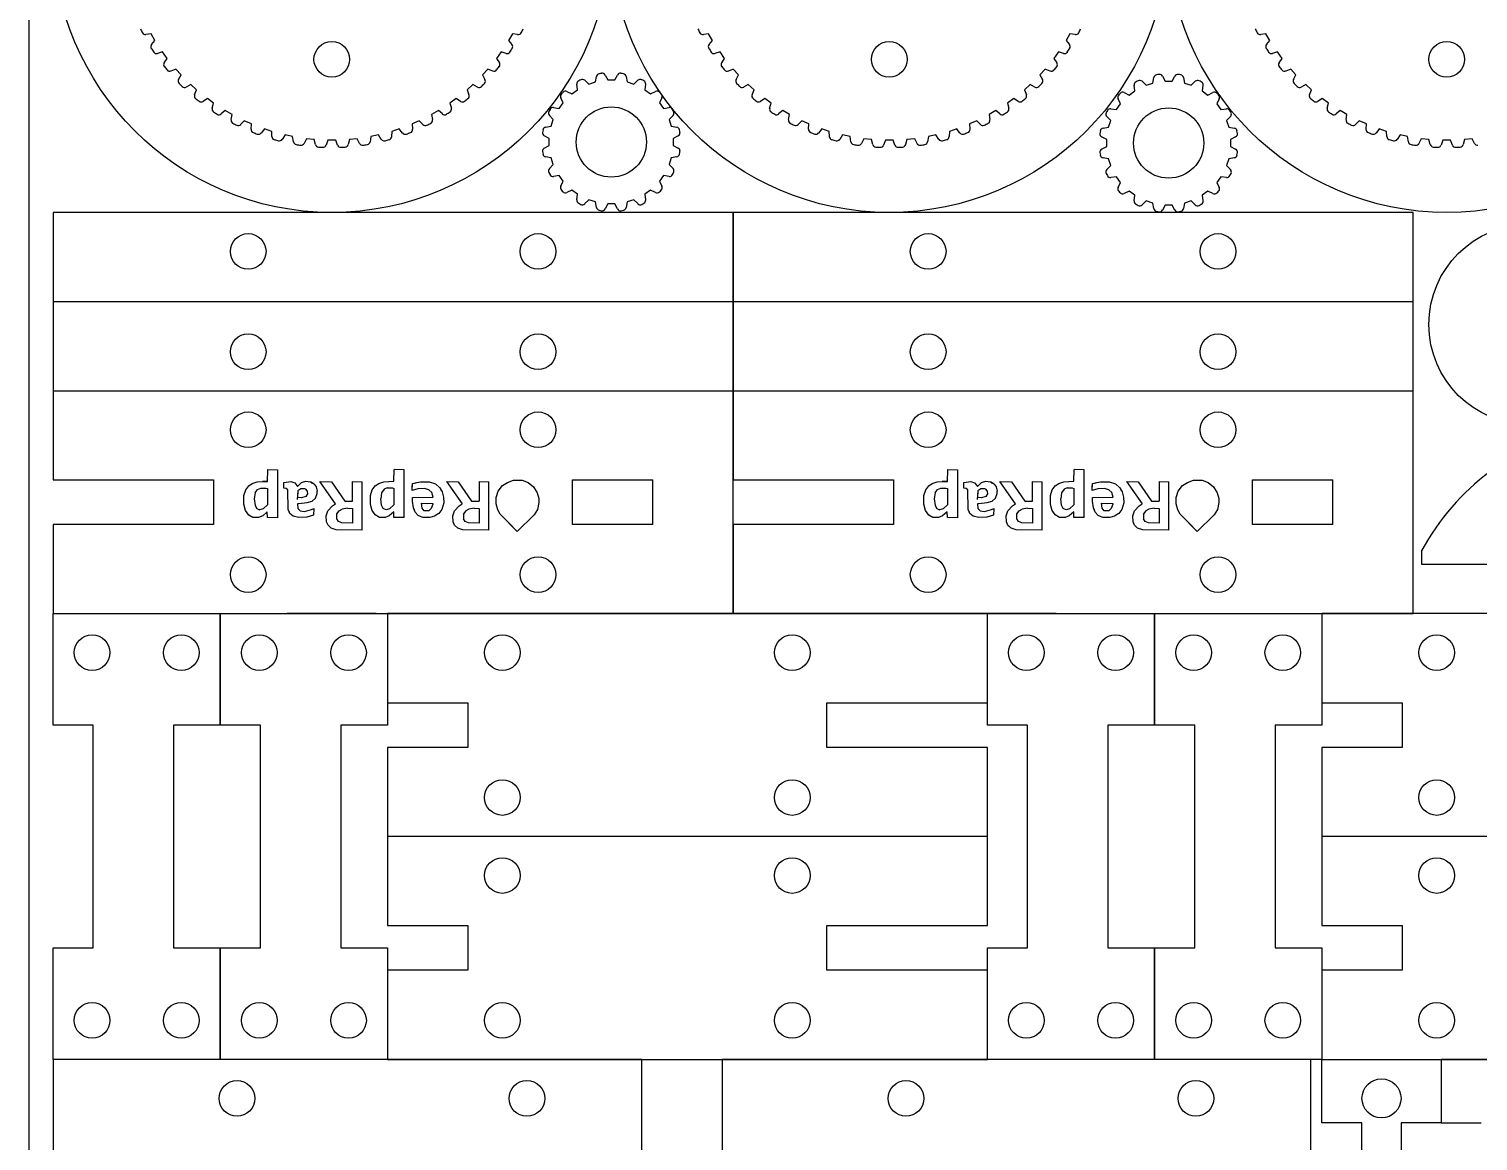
# Model space of a CAD drawing. Extents: x 0 to 420, y 0 to 595.
# Drawn here: x 0 to 130, y 62.5 to 162.3 of the extents above; entities that cross this region are included whole.
import ezdxf

# ---------------------------------------------------------------- set-up
doc = ezdxf.new("R2010")
doc.units = 0
doc.layers.add('FINAL', color=8, linetype='CONTINUOUS')

msp = doc.modelspace()

# ---------------------------------------------------------------- linework, layer by layer
at = {"layer": 'FINAL', "linetype": 'CONTINUOUS'}
for p, q in [((10.95, 161.86), (10.49, 161.78)), ((11.3, 161.26), (10.95, 161.86)), ((11, 160.9), (11.3, 161.26)), ((43.36, 161.86), (43.02, 161.26)), ((43.02, 161.26), (43.32, 160.9)), ((43.83, 161.78), (43.36, 161.86)), ((60.95, 161.86), (60.49, 161.78)), ((61.3, 161.26), (60.95, 161.86)), ((61, 160.9), (61.3, 161.26)), ((93.36, 161.86), (93.02, 161.26)), ((93.02, 161.26), (93.32, 160.9)), ((93.83, 161.78), (93.36, 161.86)), ((110.95, 161.86), (110.49, 161.78)), ((111.3, 161.26), (110.95, 161.86)), ((111, 160.9), (111.3, 161.26)), ((11.98, 160.22), (11.53, 160.09)), ((12.39, 159.65), (11.98, 160.22)), ((42.34, 160.22), (41.93, 159.65)), ((42.79, 160.09), (42.34, 160.22)), ((61.98, 160.22), (61.53, 160.09)), ((62.39, 159.65), (61.98, 160.22)), ((92.34, 160.22), (91.93, 159.65)), ((92.79, 160.09), (92.34, 160.22)), ((111.98, 160.22), (111.53, 160.09)), ((112.39, 159.65), (111.98, 160.22)), ((12.13, 159.26), (12.39, 159.65)), ((13.17, 158.69), (12.73, 158.51)), ((13.64, 158.17), (13.17, 158.69)), ((41.15, 158.69), (40.68, 158.17)), ((41.59, 158.51), (41.15, 158.69)), ((41.93, 159.65), (42.19, 159.26)), ((62.13, 159.26), (62.39, 159.65)), ((63.17, 158.69), (62.73, 158.51)), ((63.64, 158.17), (63.17, 158.69)), ((91.15, 158.69), (90.68, 158.17)), ((91.59, 158.51), (91.15, 158.69)), ((91.93, 159.65), (92.19, 159.26)), ((112.13, 159.26), (112.39, 159.65)), ((113.17, 158.69), (112.73, 158.51)), ((113.64, 158.17), (113.17, 158.69)), ((13.42, 157.76), (13.64, 158.17)), ((14.51, 157.29), (14.1, 157.07)), ((15.03, 156.83), (14.51, 157.29)), ((39.81, 157.29), (39.29, 156.83)), ((40.22, 157.07), (39.81, 157.29)), ((40.68, 158.17), (40.9, 157.76)), ((49.21, 156.83), (49.14, 157.33)), ((49.85, 157.68), (50.2, 157.34)), ((50.2, 157.34), (50.81, 157.53)), ((50.81, 157.53), (50.9, 158.03)), ((51.67, 158.15), (51.91, 157.71)), ((51.91, 157.71), (52.54, 157.71)), ((52.54, 157.71), (52.78, 158.15)), ((53.56, 158.03), (53.64, 157.53)), ((53.64, 157.53), (54.25, 157.34)), ((54.25, 157.34), (54.61, 157.68)), ((55.31, 157.33), (55.24, 156.83)), ((63.42, 157.76), (63.64, 158.17)), ((64.51, 157.29), (64.1, 157.07)), ((65.03, 156.83), (64.51, 157.29)), ((89.81, 157.29), (89.29, 156.83)), ((90.22, 157.07), (89.81, 157.29)), ((90.68, 158.17), (90.9, 157.76)), ((99.84, 157.59), (100.2, 157.24)), ((100.2, 157.24), (100.8, 157.43)), ((100.8, 157.43), (100.89, 157.93)), ((101.67, 158.05), (101.9, 157.61)), ((101.9, 157.61), (102.54, 157.61)), ((102.54, 157.61), (102.77, 158.05)), ((103.55, 157.93), (103.63, 157.43)), ((103.63, 157.43), (104.24, 157.24)), ((104.24, 157.24), (104.6, 157.59)), ((113.42, 157.76), (113.64, 158.17)), ((114.51, 157.29), (114.1, 157.07)), ((115.03, 156.83), (114.51, 157.29)), ((14.86, 156.39), (15.03, 156.83)), ((16, 156.05), (15.61, 155.78)), ((16.56, 155.64), (16, 156.05)), ((38.32, 156.05), (37.76, 155.64)), ((38.71, 155.78), (38.32, 156.05)), ((39.29, 156.83), (39.46, 156.39)), ((47.91, 155.67), (47.69, 156.12)), ((48.25, 156.68), (48.7, 156.46)), ((48.7, 156.46), (49.21, 156.83)), ((55.24, 156.83), (55.75, 156.46)), ((55.75, 156.46), (56.2, 156.68)), ((56.76, 156.12), (56.54, 155.67)), ((64.86, 156.39), (65.03, 156.83)), ((66, 156.05), (65.61, 155.78)), ((66.56, 155.64), (66, 156.05)), ((88.32, 156.05), (87.76, 155.64)), ((88.71, 155.78), (88.32, 156.05)), ((89.29, 156.83), (89.46, 156.39)), ((97.9, 155.57), (97.68, 156.02)), ((98.24, 156.58), (98.69, 156.36)), ((98.69, 156.36), (99.2, 156.73)), ((99.2, 156.73), (99.14, 157.23)), ((105.3, 157.23), (105.23, 156.73)), ((105.23, 156.73), (105.74, 156.36)), ((105.74, 156.36), (106.19, 156.58)), ((106.75, 156.02), (106.53, 155.57)), ((114.86, 156.39), (115.03, 156.83)), ((116, 156.05), (115.61, 155.78)), ((116.56, 155.64), (116, 156.05)), ((16.43, 155.18), (16.56, 155.64)), ((17.6, 154.96), (17.24, 154.66)), ((18.21, 154.61), (17.6, 154.96)), ((36.72, 154.96), (36.11, 154.61)), ((37.08, 154.66), (36.72, 154.96)), ((37.76, 155.64), (37.89, 155.18)), ((47.04, 155.23), (47.54, 155.16)), ((47.54, 155.16), (47.91, 155.67)), ((56.54, 155.67), (56.91, 155.16)), ((56.91, 155.16), (57.41, 155.23)), ((66.43, 155.18), (66.56, 155.64)), ((67.6, 154.96), (67.24, 154.66)), ((68.21, 154.61), (67.6, 154.96)), ((86.72, 154.96), (86.11, 154.61)), ((87.08, 154.66), (86.72, 154.96)), ((87.76, 155.64), (87.89, 155.18)), ((97.04, 155.13), (97.53, 155.06)), ((97.53, 155.06), (97.9, 155.57)), ((106.53, 155.57), (106.9, 155.06)), ((106.9, 155.06), (107.4, 155.13)), ((116.43, 155.18), (116.56, 155.64)), ((117.6, 154.96), (117.24, 154.66)), ((118.21, 154.61), (117.6, 154.96)), ((18.13, 154.15), (18.21, 154.61)), ((19.31, 154.05), (18.98, 153.71)), ((19.95, 153.76), (19.31, 154.05)), ((19.92, 153.29), (19.95, 153.76)), ((35.01, 154.05), (34.37, 153.76)), ((34.37, 153.76), (34.4, 153.29)), ((35.34, 153.71), (35.01, 154.05)), ((36.11, 154.61), (36.19, 154.15)), ((46.34, 153.47), (46.84, 153.56)), ((47.03, 154.17), (46.69, 154.53)), ((46.84, 153.56), (47.03, 154.17)), ((57.77, 154.53), (57.42, 154.17)), ((57.42, 154.17), (57.61, 153.56)), ((57.61, 153.56), (58.11, 153.47)), ((68.13, 154.15), (68.21, 154.61)), ((69.31, 154.05), (68.98, 153.71)), ((69.95, 153.76), (69.31, 154.05)), ((69.92, 153.29), (69.95, 153.76)), ((85.01, 154.05), (84.37, 153.76)), ((84.37, 153.76), (84.4, 153.29)), ((85.34, 153.71), (85.01, 154.05)), ((86.11, 154.61), (86.19, 154.15)), ((96.34, 153.38), (96.83, 153.46)), ((97.03, 154.07), (96.68, 154.43)), ((96.83, 153.46), (97.03, 154.07)), ((107.76, 154.43), (107.41, 154.07)), ((107.41, 154.07), (107.61, 153.46)), ((107.61, 153.46), (108.1, 153.38)), ((118.13, 154.15), (118.21, 154.61)), ((119.31, 154.05), (118.98, 153.71)), ((119.95, 153.76), (119.31, 154.05)), ((119.92, 153.29), (119.95, 153.76)), ((21.11, 153.32), (20.82, 152.95)), ((21.77, 153.1), (21.11, 153.32)), ((21.79, 152.63), (21.77, 153.1)), ((22.97, 152.78), (22.72, 152.38)), ((23.65, 152.64), (22.97, 152.78)), ((23.72, 152.17), (23.65, 152.64)), ((24.88, 152.44), (24.67, 152.02)), ((25.57, 152.37), (24.88, 152.44)), ((25.69, 151.91), (25.57, 152.37)), ((26.81, 152.31), (26.65, 151.86)), ((27.51, 152.31), (26.81, 152.31)), ((27.67, 151.86), (27.51, 152.31)), ((28.75, 152.37), (28.63, 151.91)), ((29.44, 152.44), (28.75, 152.37)), ((29.65, 152.02), (29.44, 152.44)), ((30.67, 152.64), (30.6, 152.17)), ((31.35, 152.78), (30.67, 152.64)), ((31.6, 152.38), (31.35, 152.78)), ((32.55, 153.1), (32.53, 152.63)), ((33.21, 153.32), (32.55, 153.1)), ((33.5, 152.95), (33.21, 153.32)), ((46.66, 152.46), (46.22, 152.7)), ((46.66, 151.83), (46.66, 152.46)), ((58.23, 152.7), (57.79, 152.46)), ((57.79, 152.46), (57.79, 151.83)), ((71.11, 153.32), (70.82, 152.95)), ((71.77, 153.1), (71.11, 153.32)), ((71.79, 152.63), (71.77, 153.1)), ((72.97, 152.78), (72.72, 152.38)), ((73.65, 152.64), (72.97, 152.78)), ((73.72, 152.17), (73.65, 152.64)), ((74.88, 152.44), (74.67, 152.02)), ((75.57, 152.37), (74.88, 152.44)), ((75.69, 151.91), (75.57, 152.37)), ((76.81, 152.31), (76.65, 151.86)), ((77.51, 152.31), (76.81, 152.31)), ((77.67, 151.86), (77.51, 152.31)), ((78.75, 152.37), (78.63, 151.91)), ((79.44, 152.44), (78.75, 152.37)), ((79.65, 152.02), (79.44, 152.44)), ((80.67, 152.64), (80.6, 152.17)), ((81.35, 152.78), (80.67, 152.64)), ((81.6, 152.38), (81.35, 152.78)), ((82.55, 153.1), (82.53, 152.63)), ((83.21, 153.32), (82.55, 153.1)), ((83.5, 152.95), (83.21, 153.32)), ((96.66, 152.36), (96.21, 152.6)), ((96.66, 151.73), (96.66, 152.36)), ((108.22, 152.6), (107.78, 152.36)), ((107.78, 152.36), (107.78, 151.73)), ((121.11, 153.32), (120.82, 152.95)), ((121.77, 153.1), (121.11, 153.32)), ((121.79, 152.63), (121.77, 153.1)), ((122.97, 152.78), (122.72, 152.38)), ((123.65, 152.64), (122.97, 152.78)), ((123.72, 152.17), (123.65, 152.64)), ((124.88, 152.44), (124.67, 152.02)), ((125.57, 152.37), (124.88, 152.44)), ((125.69, 151.91), (125.57, 152.37)), ((126.81, 152.31), (126.65, 151.86)), ((127.51, 152.31), (126.81, 152.31)), ((127.67, 151.86), (127.51, 152.31)), ((128.75, 152.37), (128.63, 151.91)), ((129.44, 152.44), (128.75, 152.37)), ((129.65, 152.02), (129.44, 152.44)), ((46.22, 151.59), (46.66, 151.83)), ((46.84, 150.73), (46.34, 150.81)), ((58.11, 150.81), (57.61, 150.73)), ((57.79, 151.83), (58.23, 151.59)), ((96.21, 151.49), (96.66, 151.73)), ((107.78, 151.73), (108.22, 151.49)), ((46.69, 149.76), (47.03, 150.12)), ((47.03, 150.12), (46.84, 150.73)), ((57.61, 150.73), (57.42, 150.12)), ((57.42, 150.12), (57.77, 149.76)), ((96.83, 150.63), (96.34, 150.72)), ((96.68, 149.67), (97.03, 150.03)), ((97.03, 150.03), (96.83, 150.63)), ((107.61, 150.63), (107.41, 150.03)), ((107.41, 150.03), (107.76, 149.67)), ((108.1, 150.72), (107.61, 150.63)), ((47.54, 149.13), (47.04, 149.06)), ((47.91, 148.62), (47.54, 149.13)), ((47.69, 148.17), (47.91, 148.62)), ((56.91, 149.13), (56.54, 148.62)), ((56.54, 148.62), (56.76, 148.17)), ((57.41, 149.06), (56.91, 149.13)), ((97.53, 149.03), (97.04, 148.96)), ((97.9, 148.52), (97.53, 149.03)), ((97.68, 148.07), (97.9, 148.52)), ((106.9, 149.03), (106.53, 148.52)), ((106.53, 148.52), (106.75, 148.07)), ((107.4, 148.96), (106.9, 149.03)), ((48.7, 147.83), (48.25, 147.61)), ((49.21, 147.46), (48.7, 147.83)), ((49.14, 146.96), (49.21, 147.46)), ((50.2, 146.95), (49.85, 146.61)), ((50.81, 146.76), (50.2, 146.95)), ((54.25, 146.95), (53.64, 146.76)), ((54.61, 146.61), (54.25, 146.95)), ((55.75, 147.83), (55.24, 147.46)), ((55.24, 147.46), (55.31, 146.96)), ((56.2, 147.61), (55.75, 147.83)), ((98.69, 147.73), (98.24, 147.51)), ((99.2, 147.36), (98.69, 147.73)), ((99.14, 146.86), (99.2, 147.36)), ((105.74, 147.73), (105.23, 147.36)), ((105.23, 147.36), (105.3, 146.86)), ((106.19, 147.51), (105.74, 147.73)), ((63.16, 145.82), (2.16, 145.82)), ((2.16, 145.82), (2.16, 137.82)), ((50.9, 146.26), (50.81, 146.76)), ((51.91, 146.58), (51.67, 146.14)), ((52.54, 146.58), (51.91, 146.58)), ((52.78, 146.14), (52.54, 146.58)), ((53.64, 146.76), (53.56, 146.26)), ((124.15, 145.82), (63.15, 145.82)), ((63.15, 145.82), (63.15, 137.82)), ((63.16, 137.82), (63.16, 145.82)), ((100.2, 146.85), (99.84, 146.51)), ((100.8, 146.66), (100.2, 146.85)), ((100.89, 146.17), (100.8, 146.66)), ((101.9, 146.48), (101.67, 146.04)), ((102.54, 146.48), (101.9, 146.48)), ((102.77, 146.04), (102.54, 146.48)), ((103.63, 146.66), (103.55, 146.17)), ((104.24, 146.85), (103.63, 146.66)), ((104.6, 146.51), (104.24, 146.85)), ((124.15, 137.82), (124.15, 145.82)), ((2.16, 137.82), (63.16, 137.82)), ((2.16, 137.82), (16.56, 137.82)), ((2.16, 137.82), (2.16, 129.82)), ((63.15, 129.82), (63.16, 137.82)), ((63.15, 137.82), (124.15, 137.82)), ((63.15, 137.82), (77.55, 137.82)), ((63.15, 137.82), (63.15, 129.82)), ((124.14, 129.82), (124.15, 137.82)), ((2.16, 129.82), (2.16, 121.82)), ((2.16, 129.82), (63.15, 129.82)), ((63.15, 109.82), (63.15, 129.82)), ((63.15, 129.82), (63.15, 121.82)), ((63.15, 129.82), (124.14, 129.82)), ((124.14, 109.82), (124.14, 129.82)), ((2.16, 121.82), (16.56, 121.82)), ((16.56, 121.82), (16.56, 117.82)), ((48.76, 121.82), (55.96, 121.82)), ((48.76, 117.82), (48.76, 121.82)), ((55.96, 117.82), (55.96, 121.82)), ((63.15, 121.82), (77.55, 121.82)), ((77.55, 121.82), (77.55, 117.82)), ((109.75, 121.82), (116.95, 121.82)), ((109.75, 117.82), (109.75, 121.82)), ((116.95, 117.82), (116.95, 121.82)), ((16.56, 117.82), (2.16, 117.82)), ((2.16, 117.82), (2.16, 109.82)), ((55.96, 117.82), (48.76, 117.82)), ((77.55, 117.82), (63.15, 117.82)), ((63.15, 117.82), (63.15, 109.82)), ((116.95, 117.82), (109.75, 117.82)), ((124.93, 114.22), (124.93, 115.51)), ((139.33, 114.22), (124.93, 114.22)), ((2.16, 99.82), (2.16, 109.82)), ((2.16, 109.82), (17.16, 109.82)), ((2.16, 109.82), (63.15, 109.82)), ((17.16, 109.82), (17.16, 99.82)), ((17.16, 99.82), (17.16, 109.82)), ((17.16, 109.82), (32.16, 109.82)), ((31.15, 109.82), (23.15, 109.82)), ((32.16, 109.82), (32.16, 99.82)), ((32.16, 109.82), (32.16, 101.82)), ((85.96, 109.82), (32.16, 109.82)), ((63.15, 109.82), (124.14, 109.82)), ((92.14, 109.82), (84.14, 109.82)), ((85.96, 101.82), (85.96, 109.82)), ((85.96, 99.82), (85.96, 109.82)), ((85.96, 109.82), (100.96, 109.82)), ((100.96, 109.82), (100.96, 99.82)), ((100.96, 99.82), (100.96, 109.82)), ((100.96, 109.82), (115.96, 109.82)), ((115.96, 109.82), (115.96, 99.82)), ((115.96, 109.82), (115.96, 101.82)), ((169.76, 109.82), (115.96, 109.82)), ((32.16, 101.82), (39.36, 101.82)), ((39.36, 101.82), (39.36, 97.82)), ((71.56, 101.82), (85.96, 101.82)), ((71.56, 97.82), (71.56, 101.82)), ((115.96, 101.82), (123.16, 101.82)), ((123.16, 101.82), (123.16, 97.82)), ((5.76, 99.82), (2.16, 99.82)), ((5.76, 79.82), (5.76, 99.82)), ((12.96, 99.82), (12.96, 79.82)), ((17.16, 99.82), (12.96, 99.82)), ((20.76, 99.82), (17.16, 99.82)), ((20.76, 79.82), (20.76, 99.82)), ((32.16, 99.82), (27.96, 99.82)), ((27.96, 99.82), (27.96, 79.82)), ((89.56, 99.82), (85.96, 99.82)), ((89.56, 79.82), (89.56, 99.82)), ((96.76, 99.82), (96.76, 79.82)), ((100.96, 99.82), (96.76, 99.82)), ((104.56, 99.82), (100.96, 99.82)), ((104.56, 79.82), (104.56, 99.82)), ((115.96, 99.82), (111.76, 99.82)), ((111.76, 99.82), (111.76, 79.82)), ((32.16, 97.82), (32.16, 89.82)), ((39.36, 97.82), (32.16, 97.82)), ((85.96, 97.82), (71.56, 97.82)), ((85.96, 89.82), (85.96, 97.82)), ((115.96, 97.82), (115.96, 89.82)), ((123.16, 97.82), (115.96, 97.82)), ((85.96, 89.82), (32.16, 89.82)), ((32.16, 89.82), (32.16, 81.82)), ((85.96, 81.82), (85.96, 89.82)), ((169.76, 89.82), (115.96, 89.82)), ((115.96, 89.82), (115.96, 81.82)), ((32.16, 81.82), (39.36, 81.82)), ((39.36, 81.82), (39.36, 77.82)), ((71.56, 81.82), (85.96, 81.82)), ((71.56, 77.82), (71.56, 81.82)), ((115.96, 81.82), (123.16, 81.82)), ((123.16, 81.82), (123.16, 77.82)), ((2.16, 79.82), (5.76, 79.82)), ((2.16, 69.82), (2.16, 79.82)), ((12.96, 79.82), (17.16, 79.82)), ((17.16, 79.82), (20.76, 79.82)), ((17.16, 79.82), (17.16, 69.82)), ((17.16, 69.82), (17.16, 79.82)), ((27.96, 79.82), (32.16, 79.82)), ((32.16, 79.82), (32.16, 69.82)), ((85.96, 79.82), (89.56, 79.82)), ((85.96, 69.82), (85.96, 79.82)), ((96.76, 79.82), (100.96, 79.82)), ((100.96, 79.82), (104.56, 79.82)), ((100.96, 79.82), (100.96, 69.82)), ((100.96, 69.82), (100.96, 79.82)), ((111.76, 79.82), (115.96, 79.82)), ((115.96, 79.82), (115.96, 69.82)), ((39.36, 77.82), (32.16, 77.82)), ((32.16, 77.82), (32.16, 69.82)), ((85.96, 77.82), (71.56, 77.82)), ((85.96, 69.82), (85.96, 77.82)), ((123.16, 77.82), (115.96, 77.82)), ((115.96, 77.82), (115.96, 69.82)), ((54.96, 69.82), (2.16, 69.82)), ((2.16, 69.82), (2.16, 49.82)), ((17.16, 69.82), (2.16, 69.82)), ((32.16, 69.82), (17.16, 69.82)), ((32.16, 69.82), (85.96, 69.82)), ((54.96, 60.79), (54.96, 69.82)), ((114.96, 69.82), (62.16, 69.82)), ((62.16, 69.82), (62.16, 49.82)), ((100.96, 69.82), (85.96, 69.82)), ((115.96, 69.82), (100.96, 69.82)), ((114.96, 60.79), (114.96, 69.82)), ((115.96, 69.82), (169.76, 69.82)), ((115.96, 69.82), (126.66, 69.82)), ((115.96, 64.12), (115.96, 69.82)), ((137.36, 69.82), (126.66, 69.82)), ((126.66, 69.82), (126.66, 64.12)), ((126.66, 69.82), (126.66, 64.12)), ((119.56, 64.12), (115.96, 64.12)), ((119.56, 60.52), (119.56, 64.12)), ((126.66, 64.12), (123.06, 64.12)), ((123.06, 64.12), (123.06, 60.52)), ((126.66, 64.12), (130.26, 64.12))]:
    msp.add_line(p, q, dxfattribs=at)
at = {"layer": 'FINAL', "color": 6, "linetype": 'CONTINUOUS'}
for p, q in [((21.39, 121.69), (21.41, 122.75)), ((21.41, 122.75), (22.3, 122.73)), ((22.3, 122.73), (22.3, 118.43)), ((32.73, 121.7), (32.76, 122.76)), ((33.65, 122.73), (32.76, 122.76)), ((33.65, 118.44), (33.65, 122.73)), ((82.38, 121.69), (82.4, 122.75)), ((82.4, 122.75), (83.29, 122.73)), ((83.29, 122.73), (83.29, 118.43)), ((93.72, 121.7), (93.75, 122.76)), ((94.64, 122.73), (93.75, 122.76)), ((94.64, 118.44), (94.64, 122.73)), ((19.28, 120.42), (19.45, 120.93)), ((19.45, 120.93), (19.71, 121.29)), ((19.71, 121.29), (20.02, 121.5)), ((20.02, 121.5), (20.48, 121.65)), ((20.29, 120.66), (20.5, 120.97)), ((20.48, 121.65), (21.39, 121.69)), ((20.48, 121.65), (20.93, 121.67)), ((20.5, 120.97), (20.79, 121.09)), ((20.79, 121.09), (21.25, 121.09)), ((21.39, 121.69), (20.93, 121.67)), ((21.25, 121.09), (21.39, 121.05)), ((21.39, 121.05), (21.39, 119.58)), ((22.87, 121.6), (23.49, 121.68)), ((22.87, 121.08), (22.87, 121.6)), ((23.06, 121.05), (22.87, 121.08)), ((23.21, 120.93), (23.06, 121.05)), ((23.13, 120.99), (23.06, 121.05)), ((23.21, 120.93), (23.13, 120.99)), ((23.25, 119.18), (23.21, 120.93)), ((23.49, 121.68), (23.83, 121.56)), ((23.83, 121.56), (24.02, 121.32)), ((24.02, 121.32), (24.09, 121.24)), ((24.41, 121.56), (24.09, 121.24)), ((24.38, 121.03), (24.12, 120.84)), ((24.77, 121.03), (24.38, 121.03)), ((24.79, 121.68), (24.41, 121.56)), ((24.6, 121.62), (24.41, 121.56)), ((24.79, 121.68), (24.6, 121.62)), ((24.77, 121.03), (24.96, 120.81)), ((25.27, 121.63), (24.79, 121.68)), ((25.58, 121.44), (25.27, 121.63)), ((25.27, 121.63), (25.43, 121.53)), ((25.58, 121.44), (25.43, 121.53)), ((25.58, 121.44), (25.75, 121.2)), ((25.75, 121.2), (25.85, 120.81)), ((26.08, 121.68), (27.13, 121.65)), ((27.49, 119.66), (26.08, 121.68)), ((27.13, 121.65), (28.33, 119.9)), ((29.01, 119.92), (29.03, 121.68)), ((29.03, 121.68), (29.89, 121.65)), ((29.89, 117.31), (29.89, 121.65)), ((30.62, 120.43), (30.79, 120.93)), ((30.79, 120.93), (31.05, 121.29)), ((31.05, 121.29), (31.37, 121.51)), ((31.37, 121.51), (31.82, 121.65)), ((31.85, 120.98), (31.63, 120.67)), ((31.82, 121.65), (32.73, 121.7)), ((32.13, 121.1), (31.85, 120.98)), ((32.13, 121.1), (32.59, 121.1)), ((32.59, 121.1), (32.73, 121.05)), ((32.73, 121.05), (32.73, 119.59)), ((34.37, 120.88), (34.39, 121.51)), ((34.37, 120.88), (34.38, 121.2)), ((34.87, 121.03), (34.37, 120.88)), ((34.38, 121.2), (34.39, 121.51)), ((34.39, 121.51), (35.13, 121.65)), ((34.39, 121.51), (34.76, 121.58)), ((34.76, 121.58), (35.13, 121.65)), ((35.47, 121.05), (34.87, 121.03)), ((35.13, 121.65), (35.88, 121.65)), ((35.66, 120.99), (35.47, 121.05)), ((35.85, 120.93), (35.47, 121.05)), ((35.85, 120.93), (35.66, 120.99)), ((36.12, 120.69), (35.85, 120.93)), ((35.88, 121.65), (36.45, 121.46)), ((36.45, 121.46), (36.84, 121.12)), ((36.84, 121.12), (37.05, 120.76)), ((36.84, 121.12), (36.95, 120.94)), ((36.95, 120.94), (37.05, 120.76)), ((37.44, 121.68), (38.49, 121.65)), ((37.44, 121.68), (38.85, 119.66)), ((38.49, 121.65), (39.69, 119.9)), ((40.39, 121.68), (40.37, 119.92)), ((40.39, 121.68), (41.25, 121.65)), ((41.25, 117.31), (41.25, 121.65)), ((42.09, 120.81), (42.48, 121.32)), ((42.48, 121.32), (42.91, 121.6)), ((42.91, 121.6), (43.46, 121.8)), ((43.46, 121.8), (44.23, 121.8)), ((44.23, 121.8), (44.78, 121.58)), ((44.78, 121.58), (45.26, 121.2)), ((45.26, 121.2), (45.57, 120.67)), ((80.27, 120.42), (80.44, 120.93)), ((80.44, 120.93), (80.7, 121.29)), ((80.7, 121.29), (81.01, 121.5)), ((81.01, 121.5), (81.47, 121.65)), ((81.28, 120.66), (81.49, 120.97)), ((81.47, 121.65), (82.38, 121.69)), ((81.47, 121.65), (81.92, 121.67)), ((81.49, 120.97), (81.78, 121.09)), ((81.78, 121.09), (82.24, 121.09)), ((82.38, 121.69), (81.92, 121.67)), ((82.24, 121.09), (82.38, 121.05)), ((82.38, 121.05), (82.38, 119.58)), ((83.86, 121.6), (84.48, 121.68)), ((83.86, 121.08), (83.86, 121.6)), ((84.05, 121.05), (83.86, 121.08)), ((84.2, 120.93), (84.05, 121.05)), ((84.12, 120.99), (84.05, 121.05)), ((84.2, 120.93), (84.12, 120.99)), ((84.24, 119.18), (84.2, 120.93)), ((84.48, 121.68), (84.82, 121.56)), ((84.82, 121.56), (85.01, 121.32)), ((85.01, 121.32), (85.08, 121.24)), ((85.4, 121.56), (85.08, 121.24)), ((85.37, 121.03), (85.11, 120.84)), ((85.76, 121.03), (85.37, 121.03)), ((85.78, 121.68), (85.4, 121.56)), ((85.59, 121.62), (85.4, 121.56)), ((85.78, 121.68), (85.59, 121.62)), ((85.76, 121.03), (85.95, 120.81)), ((86.26, 121.63), (85.78, 121.68)), ((86.57, 121.44), (86.26, 121.63)), ((86.26, 121.63), (86.42, 121.53)), ((86.57, 121.44), (86.42, 121.53)), ((86.57, 121.44), (86.74, 121.2)), ((86.74, 121.2), (86.84, 120.81)), ((87.07, 121.68), (88.12, 121.65)), ((88.48, 119.66), (87.07, 121.68)), ((88.12, 121.65), (89.32, 119.9)), ((90, 119.92), (90.02, 121.68)), ((90.02, 121.68), (90.88, 121.65)), ((90.88, 117.31), (90.88, 121.65)), ((91.61, 120.43), (91.78, 120.93)), ((91.78, 120.93), (92.04, 121.29)), ((92.04, 121.29), (92.36, 121.51)), ((92.36, 121.51), (92.81, 121.65)), ((92.84, 120.98), (92.62, 120.67)), ((92.81, 121.65), (93.72, 121.7)), ((93.12, 121.1), (92.84, 120.98)), ((93.12, 121.1), (93.58, 121.1)), ((93.58, 121.1), (93.72, 121.05)), ((93.72, 121.05), (93.72, 119.59)), ((95.36, 120.88), (95.38, 121.51)), ((95.36, 120.88), (95.37, 121.2)), ((95.86, 121.03), (95.36, 120.88)), ((95.37, 121.2), (95.38, 121.51)), ((95.38, 121.51), (96.12, 121.65)), ((95.38, 121.51), (95.75, 121.58)), ((95.75, 121.58), (96.12, 121.65)), ((96.46, 121.05), (95.86, 121.03)), ((96.12, 121.65), (96.87, 121.65)), ((96.65, 120.99), (96.46, 121.05)), ((96.84, 120.93), (96.46, 121.05)), ((96.84, 120.93), (96.65, 120.99)), ((97.11, 120.69), (96.84, 120.93)), ((96.87, 121.65), (97.44, 121.46)), ((97.44, 121.46), (97.83, 121.12)), ((97.83, 121.12), (98.04, 120.76)), ((97.83, 121.12), (97.94, 120.94)), ((97.94, 120.94), (98.04, 120.76)), ((98.43, 121.68), (99.48, 121.65)), ((98.43, 121.68), (99.84, 119.66)), ((99.48, 121.65), (100.68, 119.9)), ((101.38, 121.68), (101.36, 119.92)), ((101.38, 121.68), (102.24, 121.65)), ((102.24, 117.31), (102.24, 121.65)), ((103.08, 120.81), (103.47, 121.32)), ((103.47, 121.32), (103.9, 121.6)), ((103.9, 121.6), (104.45, 121.8)), ((104.45, 121.8), (105.22, 121.8)), ((105.22, 121.8), (105.77, 121.58)), ((105.77, 121.58), (106.25, 121.2)), ((106.25, 121.2), (106.56, 120.67)), ((19.28, 119.65), (19.28, 120.42)), ((19.42, 119.08), (19.28, 119.65)), ((20.29, 120.66), (20.21, 120.11)), ((20.21, 120.11), (20.29, 119.53)), ((21.39, 119.58), (21.01, 119.22)), ((24.12, 120.84), (24.04, 120.06)), ((24.09, 120.46), (24.04, 120.06)), ((24.12, 120.84), (24.09, 120.24)), ((24.12, 120.84), (24.09, 120.46)), ((24.45, 120.21), (24.09, 120.24)), ((24.19, 119.71), (24.09, 119.68)), ((24.09, 119.68), (24.12, 119.25)), ((24.19, 119.71), (24.96, 119.78)), ((24.84, 120.33), (24.45, 120.21)), ((24.98, 120.57), (24.84, 120.33)), ((24.96, 120.81), (24.98, 120.57)), ((24.96, 119.78), (25.39, 119.92)), ((25.39, 119.92), (25.7, 120.19)), ((25.7, 120.19), (25.85, 120.6)), ((25.85, 120.6), (25.85, 120.81)), ((27.23, 119.49), (27.49, 119.66)), ((28.33, 119.9), (29.01, 119.92)), ((28.33, 119.9), (28.67, 119.91)), ((28.67, 119.91), (29.01, 119.92)), ((30.62, 119.66), (30.62, 120.43)), ((30.77, 119.08), (30.62, 119.66)), ((30.69, 119.37), (30.62, 119.66)), ((31.63, 120.67), (31.56, 120.12)), ((31.63, 119.54), (31.56, 120.12)), ((32.73, 119.59), (32.35, 119.23)), ((34.39, 120.24), (36.26, 120.26)), ((34.39, 119.92), (34.39, 120.24)), ((34.49, 119.3), (34.39, 119.92)), ((35.28, 119.27), (35.2, 119.72)), ((35.2, 119.72), (36.21, 119.7)), ((36.21, 119.63), (36.07, 119.24)), ((36.26, 120.26), (36.12, 120.69)), ((36.21, 119.7), (36.21, 119.63)), ((37.2, 119.76), (37.03, 119.18)), ((37.05, 120.76), (37.17, 120.28)), ((37.05, 120.76), (37.11, 120.52)), ((37.11, 120.52), (37.17, 120.28)), ((37.17, 120.28), (37.2, 119.76)), ((38.59, 119.49), (38.85, 119.66)), ((39.69, 119.9), (40.37, 119.92)), ((41.9, 120.24), (42.09, 120.81)), ((41.9, 119.66), (41.9, 120.24)), ((42.05, 119.13), (41.9, 119.66)), ((45.57, 120.67), (45.72, 120.14)), ((45.74, 119.78), (45.6, 119.16)), ((45.72, 120.14), (45.74, 119.78)), ((80.27, 119.65), (80.27, 120.42)), ((80.41, 119.08), (80.27, 119.65)), ((81.28, 120.66), (81.2, 120.11)), ((81.2, 120.11), (81.28, 119.53)), ((82.38, 119.58), (82, 119.22)), ((85.11, 120.84), (85.03, 120.06)), ((85.08, 120.46), (85.03, 120.06)), ((85.11, 120.84), (85.08, 120.24)), ((85.11, 120.84), (85.08, 120.46)), ((85.44, 120.21), (85.08, 120.24)), ((85.18, 119.71), (85.08, 119.68)), ((85.08, 119.68), (85.11, 119.25)), ((85.18, 119.71), (85.95, 119.78)), ((85.83, 120.33), (85.44, 120.21)), ((85.97, 120.57), (85.83, 120.33)), ((85.95, 120.81), (85.97, 120.57)), ((85.95, 119.78), (86.38, 119.92)), ((86.38, 119.92), (86.69, 120.19)), ((86.69, 120.19), (86.84, 120.6)), ((86.84, 120.6), (86.84, 120.81)), ((88.22, 119.49), (88.48, 119.66)), ((89.32, 119.9), (90, 119.92)), ((89.32, 119.9), (89.66, 119.91)), ((89.66, 119.91), (90, 119.92)), ((91.61, 119.66), (91.61, 120.43)), ((91.76, 119.08), (91.61, 119.66)), ((91.68, 119.37), (91.61, 119.66)), ((92.62, 120.67), (92.55, 120.12)), ((92.62, 119.54), (92.55, 120.12)), ((93.72, 119.59), (93.34, 119.23)), ((95.38, 120.24), (97.25, 120.26)), ((95.38, 119.92), (95.38, 120.24)), ((95.48, 119.3), (95.38, 119.92)), ((96.27, 119.27), (96.19, 119.72)), ((96.19, 119.72), (97.2, 119.7)), ((97.2, 119.63), (97.06, 119.24)), ((97.25, 120.26), (97.11, 120.69)), ((97.2, 119.7), (97.2, 119.63)), ((98.19, 119.76), (98.02, 119.18)), ((98.04, 120.76), (98.16, 120.28)), ((98.04, 120.76), (98.1, 120.52)), ((98.1, 120.52), (98.16, 120.28)), ((98.16, 120.28), (98.19, 119.76)), ((99.58, 119.49), (99.84, 119.66)), ((100.68, 119.9), (101.36, 119.92)), ((102.89, 120.24), (103.08, 120.81)), ((102.89, 119.66), (102.89, 120.24)), ((103.04, 119.13), (102.89, 119.66)), ((106.56, 120.67), (106.71, 120.14)), ((106.73, 119.78), (106.59, 119.16)), ((106.71, 120.14), (106.73, 119.78)), ((19.71, 118.67), (19.42, 119.08)), ((20.09, 118.45), (19.71, 118.67)), ((20.6, 118.45), (20.09, 118.45)), ((20.29, 119.53), (20.43, 119.25)), ((20.43, 119.25), (20.69, 119.13)), ((20.96, 118.6), (20.6, 118.45)), ((21.01, 119.22), (20.69, 119.13)), ((21.37, 118.96), (20.96, 118.6)), ((21.39, 118.45), (21.37, 118.96)), ((22.3, 118.43), (21.39, 118.45)), ((23.4, 118.82), (23.25, 119.18)), ((23.33, 119), (23.25, 119.18)), ((23.4, 118.82), (23.33, 119)), ((23.71, 118.56), (23.4, 118.82)), ((24.19, 118.44), (23.71, 118.56)), ((24.12, 119.25), (24.33, 119.04)), ((24.93, 118.48), (24.19, 118.44)), ((24.33, 119.04), (24.72, 118.99)), ((24.72, 118.99), (25.34, 119.16)), ((25.53, 118.65), (24.93, 118.48)), ((25.34, 119.16), (25.56, 119.25)), ((25.56, 119.25), (25.53, 118.65)), ((26.65, 118.6), (26.8, 119.06)), ((26.7, 118.05), (26.65, 118.6)), ((26.8, 119.06), (27.23, 119.49)), ((27.61, 118.77), (27.81, 119.06)), ((27.61, 118.34), (27.61, 118.77)), ((27.76, 118.1), (27.61, 118.34)), ((27.81, 119.06), (28.09, 119.2)), ((28.57, 119.28), (28.09, 119.2)), ((28.57, 119.28), (29.01, 119.25)), ((29.01, 119.25), (29.01, 117.93)), ((30.77, 119.08), (30.69, 119.37)), ((31.05, 118.68), (30.77, 119.08)), ((31.44, 118.46), (31.05, 118.68)), ((31.94, 118.46), (31.44, 118.46)), ((31.77, 119.25), (31.63, 119.54)), ((32.04, 119.13), (31.77, 119.25)), ((32.3, 118.6), (31.94, 118.46)), ((32.35, 119.23), (32.04, 119.13)), ((32.71, 118.96), (32.3, 118.6)), ((32.72, 118.71), (32.71, 118.96)), ((32.73, 118.46), (32.71, 118.96)), ((32.73, 118.46), (32.72, 118.71)), ((33.65, 118.44), (32.73, 118.46)), ((34.57, 119.11), (34.49, 119.3)), ((34.65, 118.92), (34.49, 119.3)), ((34.65, 118.92), (34.57, 119.11)), ((34.92, 118.63), (34.65, 118.92)), ((35.33, 118.46), (34.92, 118.63)), ((35.44, 119.05), (35.28, 119.27)), ((35.95, 118.46), (35.33, 118.46)), ((35.85, 119.05), (35.44, 119.05)), ((35.85, 119.05), (36.07, 119.24)), ((36.36, 118.56), (35.95, 118.46)), ((36.77, 118.82), (36.36, 118.56)), ((37.03, 119.18), (36.77, 118.82)), ((38.01, 118.6), (38.16, 119.06)), ((38.06, 118.05), (38.01, 118.6)), ((38.16, 119.06), (38.59, 119.49)), ((39.17, 119.06), (38.97, 118.77)), ((38.97, 118.77), (38.97, 118.34)), ((39.12, 118.1), (38.97, 118.34)), ((39.45, 119.2), (39.17, 119.06)), ((39.93, 119.28), (39.45, 119.2)), ((39.93, 119.28), (40.37, 119.25)), ((40.37, 119.25), (40.37, 117.93)), ((42.26, 118.75), (42.05, 119.13)), ((43.8, 117.19), (42.26, 118.75)), ((43.03, 117.97), (42.26, 118.75)), ((43.8, 117.19), (45.31, 118.68)), ((45.6, 119.16), (45.31, 118.68)), ((80.7, 118.67), (80.41, 119.08)), ((81.08, 118.45), (80.7, 118.67)), ((81.59, 118.45), (81.08, 118.45)), ((81.28, 119.53), (81.42, 119.25)), ((81.42, 119.25), (81.68, 119.13)), ((81.95, 118.6), (81.59, 118.45)), ((82, 119.22), (81.68, 119.13)), ((82.36, 118.96), (81.95, 118.6)), ((82.38, 118.45), (82.36, 118.96)), ((83.29, 118.43), (82.38, 118.45)), ((84.39, 118.82), (84.24, 119.18)), ((84.32, 119), (84.24, 119.18)), ((84.39, 118.82), (84.32, 119)), ((84.7, 118.56), (84.39, 118.82)), ((85.18, 118.44), (84.7, 118.56)), ((85.11, 119.25), (85.32, 119.04)), ((85.92, 118.48), (85.18, 118.44)), ((85.32, 119.04), (85.71, 118.99)), ((85.71, 118.99), (86.33, 119.16)), ((86.52, 118.65), (85.92, 118.48)), ((86.33, 119.16), (86.55, 119.25)), ((86.55, 119.25), (86.52, 118.65)), ((87.64, 118.6), (87.79, 119.06)), ((87.69, 118.05), (87.64, 118.6)), ((87.79, 119.06), (88.22, 119.49)), ((88.6, 118.77), (88.8, 119.06)), ((88.6, 118.34), (88.6, 118.77)), ((88.75, 118.1), (88.6, 118.34)), ((88.8, 119.06), (89.08, 119.2)), ((89.56, 119.28), (89.08, 119.2)), ((89.56, 119.28), (90, 119.25)), ((90, 119.25), (90, 117.93)), ((91.76, 119.08), (91.68, 119.37)), ((92.04, 118.68), (91.76, 119.08)), ((92.43, 118.46), (92.04, 118.68)), ((92.93, 118.46), (92.43, 118.46)), ((92.76, 119.25), (92.62, 119.54)), ((93.03, 119.13), (92.76, 119.25)), ((93.29, 118.6), (92.93, 118.46)), ((93.34, 119.23), (93.03, 119.13)), ((93.7, 118.96), (93.29, 118.6)), ((93.71, 118.71), (93.7, 118.96)), ((93.72, 118.46), (93.7, 118.96)), ((93.72, 118.46), (93.71, 118.71)), ((94.64, 118.44), (93.72, 118.46)), ((95.56, 119.11), (95.48, 119.3)), ((95.64, 118.92), (95.48, 119.3)), ((95.64, 118.92), (95.56, 119.11)), ((95.91, 118.63), (95.64, 118.92)), ((96.32, 118.46), (95.91, 118.63)), ((96.43, 119.05), (96.27, 119.27)), ((96.94, 118.46), (96.32, 118.46)), ((96.84, 119.05), (96.43, 119.05)), ((96.84, 119.05), (97.06, 119.24)), ((97.35, 118.56), (96.94, 118.46)), ((97.76, 118.82), (97.35, 118.56)), ((98.02, 119.18), (97.76, 118.82)), ((99, 118.6), (99.15, 119.06)), ((99.05, 118.05), (99, 118.6)), ((99.15, 119.06), (99.58, 119.49)), ((100.16, 119.06), (99.96, 118.77)), ((99.96, 118.77), (99.96, 118.34)), ((100.11, 118.1), (99.96, 118.34)), ((100.44, 119.2), (100.16, 119.06)), ((100.92, 119.28), (100.44, 119.2)), ((100.92, 119.28), (101.36, 119.25)), ((101.36, 119.25), (101.36, 117.93)), ((103.25, 118.75), (103.04, 119.13)), ((104.79, 117.19), (103.25, 118.75)), ((104.02, 117.97), (103.25, 118.75)), ((104.79, 117.19), (106.3, 118.68)), ((106.59, 119.16), (106.3, 118.68)), ((26.82, 117.76), (26.7, 118.05)), ((26.82, 117.76), (27.09, 117.5)), ((26.82, 117.76), (26.95, 117.63)), ((27.09, 117.5), (26.95, 117.63)), ((27.54, 117.33), (27.09, 117.5)), ((29.89, 117.31), (27.54, 117.33)), ((28.05, 117.96), (27.76, 118.1)), ((29.01, 117.93), (28.05, 117.96)), ((38.18, 117.76), (38.06, 118.05)), ((38.12, 117.91), (38.06, 118.05)), ((38.18, 117.76), (38.12, 117.91)), ((38.45, 117.5), (38.18, 117.76)), ((38.9, 117.33), (38.45, 117.5)), ((41.25, 117.31), (38.9, 117.33)), ((39.41, 117.96), (39.12, 118.1)), ((40.37, 117.93), (39.41, 117.96)), ((43.8, 117.19), (43.03, 117.97)), ((87.81, 117.76), (87.69, 118.05)), ((87.81, 117.76), (88.08, 117.5)), ((87.81, 117.76), (87.94, 117.63)), ((88.08, 117.5), (87.94, 117.63)), ((88.53, 117.33), (88.08, 117.5)), ((90.88, 117.31), (88.53, 117.33)), ((89.04, 117.96), (88.75, 118.1)), ((90, 117.93), (89.04, 117.96)), ((99.17, 117.76), (99.05, 118.05)), ((99.11, 117.91), (99.05, 118.05)), ((99.17, 117.76), (99.11, 117.91)), ((99.44, 117.5), (99.17, 117.76)), ((99.89, 117.33), (99.44, 117.5)), ((102.24, 117.31), (99.89, 117.33)), ((100.4, 117.96), (100.11, 118.1)), ((101.36, 117.93), (100.4, 117.96)), ((104.79, 117.19), (104.02, 117.97))]:
    msp.add_line(p, q, dxfattribs=at)
at = {"layer": 'FINAL'}
msp.add_lwpolyline([(0, 0), (420, 0), (420, 595), (0, 595)], close=True, dxfattribs=at)
at = {"layer": 'FINAL', "linetype": 'CONTINUOUS'}
for centre, radius in [((27.16, 170.82), 25), ((77.16, 170.82), 25), ((127.16, 170.82), 25), ((27.16, 159.56), 1.6), ((77.16, 159.56), 1.6), ((127.16, 159.56), 1.6), ((52.23, 152.14), 3.15), ((102.22, 152.05), 3.15), ((134.56, 135.77), 9), ((19.66, 142.32), 1.6), ((45.66, 142.32), 1.6), ((80.65, 142.32), 1.6), ((106.65, 142.32), 1.6), ((19.66, 133.32), 1.6), ((45.66, 133.32), 1.6), ((80.65, 133.32), 1.6), ((106.65, 133.32), 1.6), ((19.66, 126.32), 1.6), ((45.66, 126.32), 1.6), ((80.65, 126.32), 1.6), ((106.65, 126.32), 1.6), ((19.66, 113.32), 1.6), ((45.66, 113.32), 1.6), ((80.65, 113.32), 1.6), ((106.65, 113.32), 1.6), ((5.66, 106.32), 1.6), ((13.66, 106.32), 1.6), ((20.66, 106.32), 1.6), ((28.66, 106.32), 1.6), ((42.46, 106.32), 1.6), ((68.46, 106.32), 1.6), ((89.46, 106.32), 1.6), ((97.46, 106.32), 1.6), ((104.46, 106.32), 1.6), ((112.46, 106.32), 1.6), ((126.26, 106.32), 1.6), ((42.46, 93.32), 1.6), ((68.46, 93.32), 1.6), ((126.26, 93.32), 1.6), ((42.46, 86.32), 1.6), ((68.46, 86.32), 1.6), ((126.26, 86.32), 1.6), ((5.66, 73.32), 1.6), ((13.66, 73.32), 1.6), ((20.66, 73.32), 1.6), ((28.66, 73.32), 1.6), ((42.46, 73.32), 1.6), ((68.46, 73.32), 1.6), ((89.46, 73.32), 1.6), ((97.46, 73.32), 1.6), ((104.46, 73.32), 1.6), ((112.46, 73.32), 1.6), ((126.26, 73.32), 1.6), ((18.66, 66.32), 1.6), ((44.66, 66.32), 1.6), ((78.66, 66.32), 1.6), ((104.66, 66.32), 1.6), ((121.31, 66.32), 1.75)]:
    msp.add_circle(centre, radius, dxfattribs=at)
for centre, radius, start, end in [((27.16, 170.82), 19.17, 206.4209, 207.5791), ((10.44, 162.08), 0.305, 207.5791, 280), ((43.88, 162.08), 0.305, 260, 332.4209), ((27.16, 170.82), 19.17, 332.4209, 333.5791), ((77.16, 170.82), 19.17, 206.4209, 207.5791), ((60.44, 162.08), 0.305, 207.5791, 280), ((93.88, 162.08), 0.305, 260, 332.4209), ((77.16, 170.82), 19.17, 332.4209, 333.5791), ((127.16, 170.82), 19.17, 206.4209, 207.5791), ((110.44, 162.08), 0.305, 207.5791, 280), ((11.23, 160.7), 0.305, 140, 212.4209), ((27.16, 170.82), 19.17, 212.4209, 213.5791), ((11.44, 160.38), 0.305, 213.5791, 286), ((42.88, 160.38), 0.305, 254, 326.4209), ((27.16, 170.82), 19.17, 326.4209, 327.5791), ((43.08, 160.7), 0.305, 327.5791, 40), ((61.23, 160.7), 0.305, 140, 212.4209), ((77.16, 170.82), 19.17, 212.4209, 213.5791), ((61.44, 160.38), 0.305, 213.5791, 286), ((92.88, 160.38), 0.305, 254, 326.4209), ((77.16, 170.82), 19.17, 326.4209, 327.5791), ((93.08, 160.7), 0.305, 327.5791, 40), ((111.23, 160.7), 0.305, 140, 212.4209), ((127.16, 170.82), 19.17, 212.4209, 213.5791), ((111.44, 160.38), 0.305, 213.5791, 286), ((12.38, 159.09), 0.305, 146, 218.4209), ((27.16, 170.82), 19.17, 218.4209, 219.5791), ((12.62, 158.8), 0.305, 219.5791, 292), ((41.7, 158.8), 0.305, 248, 320.4209), ((27.16, 170.82), 19.17, 320.4209, 321.5791), ((41.94, 159.09), 0.305, 321.5791, 34), ((62.38, 159.09), 0.305, 146, 218.4209), ((77.16, 170.82), 19.17, 218.4209, 219.5791), ((62.62, 158.8), 0.305, 219.5791, 292), ((91.7, 158.8), 0.305, 248, 320.4209), ((77.16, 170.82), 19.17, 320.4209, 321.5791), ((91.94, 159.09), 0.305, 321.5791, 34), ((112.38, 159.09), 0.305, 146, 218.4209), ((127.16, 170.82), 19.17, 218.4209, 219.5791), ((112.62, 158.8), 0.305, 219.5791, 292), ((13.69, 157.61), 0.305, 152, 224.4209), ((27.16, 170.82), 19.17, 224.4209, 225.5791), ((27.16, 170.82), 19.17, 314.4209, 315.5791), ((40.63, 157.61), 0.305, 315.5791, 28), ((49.45, 157.37), 0.305, 118.0227, 188), ((52.23, 152.14), 6.22, 115.9773, 118.0227), ((49.63, 157.46), 0.305, 46, 115.9773), ((51.2, 157.97), 0.305, 100.0227, 170), ((52.23, 152.14), 6.22, 97.9773, 100.0227), ((51.4, 158.01), 0.305, 28, 97.9773), ((53.05, 158.01), 0.305, 82.0227, 152), ((52.23, 152.14), 6.22, 79.9773, 82.0227), ((53.26, 157.97), 0.305, 10, 79.9773), ((54.82, 157.46), 0.305, 64.0227, 134), ((52.23, 152.14), 6.22, 61.9773, 64.0227), ((55.01, 157.37), 0.305, 352, 61.9773), ((63.69, 157.61), 0.305, 152, 224.4209), ((77.16, 170.82), 19.17, 224.4209, 225.5791), ((77.16, 170.82), 19.17, 314.4209, 315.5791), ((90.63, 157.61), 0.305, 315.5791, 28), ((99.44, 157.27), 0.305, 118.0227, 188), ((102.22, 152.05), 6.22, 115.9773, 118.0227), ((99.63, 157.37), 0.305, 46, 115.9773), ((101.19, 157.87), 0.305, 100.0227, 170), ((102.22, 152.05), 6.22, 97.9773, 100.0227), ((101.4, 157.91), 0.305, 28, 97.9773), ((103.04, 157.91), 0.305, 82.0227, 152), ((102.22, 152.05), 6.22, 79.9773, 82.0227), ((103.25, 157.87), 0.305, 10, 79.9773), ((104.81, 157.37), 0.305, 64.0227, 134), ((102.22, 152.05), 6.22, 61.9773, 64.0227), ((105, 157.27), 0.305, 352, 61.9773), ((113.69, 157.61), 0.305, 152, 224.4209), ((127.16, 170.82), 19.17, 224.4209, 225.5791), ((13.96, 157.34), 0.305, 225.5791, 298), ((15.14, 156.28), 0.305, 158, 230.4209), ((27.16, 170.82), 19.17, 230.4209, 231.5791), ((27.16, 170.82), 19.17, 308.4209, 309.5791), ((39.18, 156.28), 0.305, 309.5791, 22), ((40.36, 157.34), 0.305, 242, 314.4209), ((47.97, 156.25), 0.305, 136.0227, 206), ((52.23, 152.14), 6.22, 133.9773, 136.0227), ((48.12, 156.4), 0.305, 64, 133.9773), ((56.34, 156.4), 0.305, 46.0227, 116), ((52.23, 152.14), 6.22, 43.9773, 46.0227), ((56.48, 156.25), 0.305, 334, 43.9773), ((63.96, 157.34), 0.305, 225.5791, 298), ((65.14, 156.28), 0.305, 158, 230.4209), ((77.16, 170.82), 19.17, 230.4209, 231.5791), ((77.16, 170.82), 19.17, 308.4209, 309.5791), ((89.18, 156.28), 0.305, 309.5791, 22), ((90.36, 157.34), 0.305, 242, 314.4209), ((97.96, 156.16), 0.305, 136.0227, 206), ((102.22, 152.05), 6.22, 133.9773, 136.0227), ((98.11, 156.31), 0.305, 64, 133.9773), ((106.33, 156.31), 0.305, 46.0227, 116), ((102.22, 152.05), 6.22, 43.9773, 46.0227), ((106.48, 156.16), 0.305, 334, 43.9773), ((113.96, 157.34), 0.305, 225.5791, 298), ((115.14, 156.28), 0.305, 158, 230.4209), ((127.16, 170.82), 19.17, 230.4209, 231.5791), ((15.44, 156.04), 0.305, 231.5791, 304), ((16.73, 155.1), 0.305, 164, 236.4209), ((27.16, 170.82), 19.17, 236.4209, 237.5791), ((27.16, 170.82), 19.17, 302.4209, 303.5791), ((37.59, 155.1), 0.305, 303.5791, 16), ((38.88, 156.04), 0.305, 236, 308.4209), ((46.91, 154.74), 0.305, 154.0227, 224), ((52.23, 152.14), 6.22, 151.9773, 154.0227), ((47, 154.93), 0.305, 82, 151.9773), ((57.45, 154.93), 0.305, 28.0227, 98), ((52.23, 152.14), 6.22, 25.9773, 28.0227), ((57.55, 154.74), 0.305, 316, 25.9773), ((65.44, 156.04), 0.305, 231.5791, 304), ((66.73, 155.1), 0.305, 164, 236.4209), ((77.16, 170.82), 19.17, 236.4209, 237.5791), ((77.16, 170.82), 19.17, 302.4209, 303.5791), ((87.59, 155.1), 0.305, 303.5791, 16), ((88.88, 156.04), 0.305, 236, 308.4209), ((96.9, 154.64), 0.305, 154.0227, 224), ((102.22, 152.05), 6.22, 151.9773, 154.0227), ((96.99, 154.83), 0.305, 82, 151.9773), ((107.44, 154.83), 0.305, 28.0227, 98), ((102.22, 152.05), 6.22, 25.9773, 28.0227), ((107.54, 154.64), 0.305, 316, 25.9773), ((115.44, 156.04), 0.305, 231.5791, 304), ((116.73, 155.1), 0.305, 164, 236.4209), ((127.16, 170.82), 19.17, 236.4209, 237.5791), ((17.05, 154.89), 0.305, 237.5791, 310), ((18.43, 154.09), 0.305, 170, 242.4209), ((27.16, 170.82), 19.17, 242.4209, 243.5791), ((18.77, 153.92), 0.305, 243.5791, 316), ((35.55, 153.92), 0.305, 224, 296.4209), ((27.16, 170.82), 19.17, 296.4209, 297.5791), ((35.89, 154.09), 0.305, 297.5791, 10), ((37.27, 154.89), 0.305, 230, 302.4209), ((46.4, 153.17), 0.305, 100, 169.9773), ((58.05, 153.17), 0.305, 10.0227, 80), ((67.05, 154.89), 0.305, 237.5791, 310), ((68.43, 154.09), 0.305, 170, 242.4209), ((77.16, 170.82), 19.17, 242.4209, 243.5791), ((68.77, 153.92), 0.305, 243.5791, 316), ((85.55, 153.92), 0.305, 224, 296.4209), ((77.16, 170.82), 19.17, 296.4209, 297.5791), ((85.89, 154.09), 0.305, 297.5791, 10), ((87.27, 154.89), 0.305, 230, 302.4209), ((96.39, 153.08), 0.305, 100, 169.9773), ((108.05, 153.08), 0.305, 10.0227, 80), ((117.05, 154.89), 0.305, 237.5791, 310), ((118.43, 154.09), 0.305, 170, 242.4209), ((127.16, 170.82), 19.17, 242.4209, 243.5791), ((118.77, 153.92), 0.305, 243.5791, 316), ((20.22, 153.27), 0.305, 176, 248.4209), ((27.16, 170.82), 19.17, 248.4209, 249.5791), ((20.58, 153.14), 0.305, 249.5791, 322), ((22.09, 152.64), 0.305, 182, 254.4209), ((27.16, 170.82), 19.17, 254.4209, 255.5791), ((22.46, 152.55), 0.305, 255.5791, 328), ((24.02, 152.21), 0.305, 188, 260.4209), ((30.3, 152.21), 0.305, 279.5791, 352), ((31.86, 152.55), 0.305, 212, 284.4209), ((27.16, 170.82), 19.17, 284.4209, 285.5791), ((32.23, 152.64), 0.305, 285.5791, 358), ((33.74, 153.14), 0.305, 218, 290.4209), ((27.16, 170.82), 19.17, 290.4209, 291.5791), ((34.1, 153.27), 0.305, 291.5791, 4), ((52.23, 152.14), 6.22, 169.9773, 172.0227), ((46.36, 152.97), 0.305, 172.0227, 242), ((58.09, 152.97), 0.305, 298, 7.9773), ((52.23, 152.14), 6.22, 7.9773, 10.0227), ((70.22, 153.27), 0.305, 176, 248.4209), ((77.16, 170.82), 19.17, 248.4209, 249.5791), ((70.58, 153.14), 0.305, 249.5791, 322), ((72.09, 152.64), 0.305, 182, 254.4209), ((77.16, 170.82), 19.17, 254.4209, 255.5791), ((72.46, 152.55), 0.305, 255.5791, 328), ((74.02, 152.21), 0.305, 188, 260.4209), ((80.3, 152.21), 0.305, 279.5791, 352), ((81.86, 152.55), 0.305, 212, 284.4209), ((77.16, 170.82), 19.17, 284.4209, 285.5791), ((82.23, 152.64), 0.305, 285.5791, 358), ((83.74, 153.14), 0.305, 218, 290.4209), ((77.16, 170.82), 19.17, 290.4209, 291.5791), ((84.1, 153.27), 0.305, 291.5791, 4), ((102.22, 152.05), 6.22, 169.9773, 172.0227), ((96.36, 152.87), 0.305, 172.0227, 242), ((108.08, 152.87), 0.305, 298, 7.9773), ((102.22, 152.05), 6.22, 7.9773, 10.0227), ((120.22, 153.27), 0.305, 176, 248.4209), ((127.16, 170.82), 19.17, 248.4209, 249.5791), ((120.58, 153.14), 0.305, 249.5791, 322), ((122.09, 152.64), 0.305, 182, 254.4209), ((127.16, 170.82), 19.17, 254.4209, 255.5791), ((122.46, 152.55), 0.305, 255.5791, 328), ((124.02, 152.21), 0.305, 188, 260.4209), ((27.16, 170.82), 19.17, 260.4209, 261.5791), ((24.4, 152.15), 0.305, 261.5791, 334), ((25.98, 151.99), 0.305, 194, 266.4209), ((27.16, 170.82), 19.17, 266.4209, 267.5791), ((26.36, 151.97), 0.305, 267.5791, 340), ((27.96, 151.97), 0.305, 200, 272.4209), ((27.16, 170.82), 19.17, 272.4209, 273.5791), ((28.34, 151.99), 0.305, 273.5791, 346), ((29.92, 152.15), 0.305, 206, 278.4209), ((27.16, 170.82), 19.17, 278.4209, 279.5791), ((46.36, 151.32), 0.305, 118, 187.9773), ((52.23, 152.14), 6.22, 187.9773, 190.0227), ((46.4, 151.11), 0.305, 190.0227, 260), ((58.05, 151.11), 0.305, 280, 349.9773), ((58.09, 151.32), 0.305, 352.0227, 62), ((52.23, 152.14), 6.22, 349.9773, 352.0227), ((77.16, 170.82), 19.17, 260.4209, 261.5791), ((74.4, 152.15), 0.305, 261.5791, 334), ((75.98, 151.99), 0.305, 194, 266.4209), ((77.16, 170.82), 19.17, 266.4209, 267.5791), ((76.36, 151.97), 0.305, 267.5791, 340), ((77.96, 151.97), 0.305, 200, 272.4209), ((77.16, 170.82), 19.17, 272.4209, 273.5791), ((78.34, 151.99), 0.305, 273.5791, 346), ((79.92, 152.15), 0.305, 206, 278.4209), ((77.16, 170.82), 19.17, 278.4209, 279.5791), ((96.36, 151.22), 0.305, 118, 187.9773), ((102.22, 152.05), 6.22, 187.9773, 190.0227), ((96.39, 151.02), 0.305, 190.0227, 260), ((108.05, 151.02), 0.305, 280, 349.9773), ((108.08, 151.22), 0.305, 352.0227, 62), ((102.22, 152.05), 6.22, 349.9773, 352.0227), ((127.16, 170.82), 19.17, 260.4209, 261.5791), ((124.4, 152.15), 0.305, 261.5791, 334), ((125.98, 151.99), 0.305, 194, 266.4209), ((127.16, 170.82), 19.17, 266.4209, 267.5791), ((126.36, 151.97), 0.305, 267.5791, 340), ((127.96, 151.97), 0.305, 200, 272.4209), ((127.16, 170.82), 19.17, 272.4209, 273.5791), ((128.34, 151.99), 0.305, 273.5791, 346), ((129.92, 152.15), 0.305, 206, 278.4209), ((46.91, 149.55), 0.305, 136, 205.9773), ((57.55, 149.55), 0.305, 334.0227, 44), ((96.9, 149.45), 0.305, 136, 205.9773), ((107.54, 149.45), 0.305, 334.0227, 44), ((52.23, 152.14), 6.22, 205.9773, 208.0227), ((47, 149.36), 0.305, 208.0227, 278), ((47.97, 148.04), 0.305, 154, 223.9773), ((56.48, 148.04), 0.305, 316.0227, 26), ((57.45, 149.36), 0.305, 262, 331.9773), ((52.23, 152.14), 6.22, 331.9773, 334.0227), ((102.22, 152.05), 6.22, 205.9773, 208.0227), ((96.99, 149.27), 0.305, 208.0227, 278), ((107.44, 149.27), 0.305, 262, 331.9773), ((102.22, 152.05), 6.22, 331.9773, 334.0227), ((52.23, 152.14), 6.22, 223.9773, 226.0227), ((48.12, 147.89), 0.305, 226.0227, 296), ((49.45, 146.92), 0.305, 172, 241.9773), ((55.01, 146.92), 0.305, 298.0227, 8), ((56.34, 147.89), 0.305, 244, 313.9773), ((52.23, 152.14), 6.22, 313.9773, 316.0227), ((97.96, 147.94), 0.305, 154, 223.9773), ((102.22, 152.05), 6.22, 223.9773, 226.0227), ((98.11, 147.79), 0.305, 226.0227, 296), ((99.44, 146.82), 0.305, 172, 241.9773), ((105, 146.82), 0.305, 298.0227, 8), ((106.33, 147.79), 0.305, 244, 313.9773), ((102.22, 152.05), 6.22, 313.9773, 316.0227), ((106.48, 147.94), 0.305, 316.0227, 26), ((52.23, 152.14), 6.22, 241.9773, 244.0227), ((49.63, 146.82), 0.305, 244.0227, 314), ((51.2, 146.32), 0.305, 190, 259.9773), ((52.23, 152.14), 6.22, 259.9773, 262.0227), ((51.4, 146.28), 0.305, 262.0227, 332), ((53.05, 146.28), 0.305, 208, 277.9773), ((52.23, 152.14), 6.22, 277.9773, 280.0227), ((53.26, 146.32), 0.305, 280.0227, 350), ((54.82, 146.82), 0.305, 226, 295.9773), ((52.23, 152.14), 6.22, 295.9773, 298.0227), ((102.22, 152.05), 6.22, 241.9773, 244.0227), ((99.63, 146.73), 0.305, 244.0227, 314), ((101.19, 146.22), 0.305, 190, 259.9773), ((102.22, 152.05), 6.22, 259.9773, 262.0227), ((101.4, 146.19), 0.305, 262.0227, 332), ((103.04, 146.19), 0.305, 208, 277.9773), ((102.22, 152.05), 6.22, 277.9773, 280.0227), ((103.25, 146.22), 0.305, 280.0227, 350), ((104.81, 146.73), 0.305, 226, 295.9773), ((102.22, 152.05), 6.22, 295.9773, 298.0227), ((143.73, 105.42), 21.33, 101.3806, 151.7789)]:
    msp.add_arc(centre, radius, start, end, dxfattribs=at)

doc.saveas('drawing.dxf')
